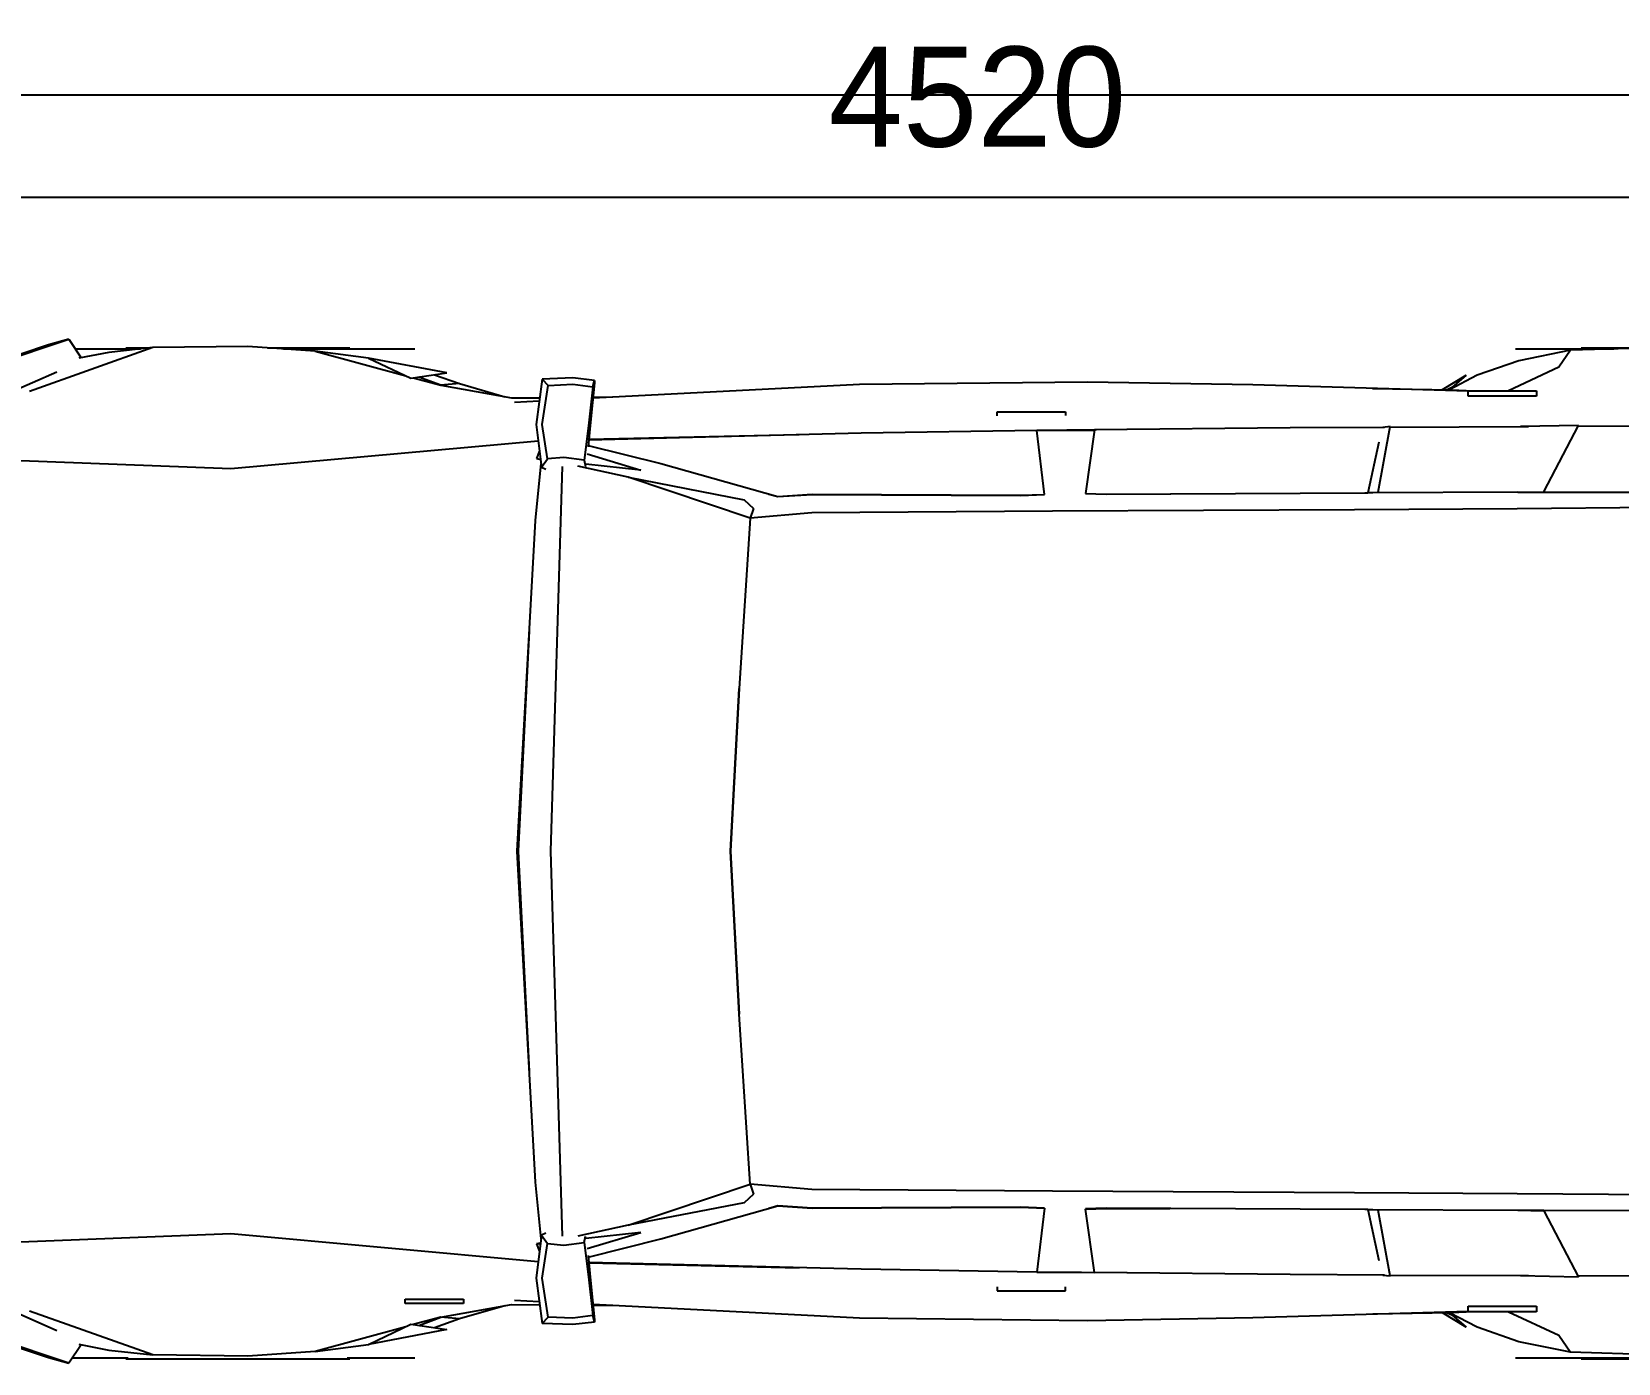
# Model space of a CAD drawing. Header units: millimetres. Extents: x 85290 to 188623, y -54691 to 10726.
# Drawn here: x 88447 to 91619, y -7013 to -4351 of the extents above; entities that cross this region are included whole.
import ezdxf

# ---------------------------------------------------------------- set-up
doc = ezdxf.new("R2010")
doc.units = ezdxf.units.MM
doc.linetypes.add('ACAD_ISO07W100', pattern=[3, 0, -3])
doc.layers.add('AUTO', color=150, linetype='Continuous')
doc.layers.add('RAZMER', color=5, linetype='Continuous')
doc.styles.add('WROMLATS', font='wromlats.shx', dxfattribs={"bigfont": 'bigfont.shx'})
doc.dimstyles.new('juka', dxfattribs={"dimscale": 100, "dimtxt": 2, "dimasz": 2, "dimexe": 1, "dimexo": 1, "dimgap": 1, "dimtad": 1, "dimtoh": 1, "dimdec": 0, "dimzin": 0, "dimdsep": 46, "dimtxsty": 'WROMLATS', "dimblk": 'OBLIQUE', "dimcen": -3, "dimdle": 1, "dimclrd": 256, "dimclre": 256, "dimclrt": 256, "dimadec": 0, "dimazin": 0, "dimtfac": 1, "dimtdec": 0, "dimtix": 1, "dimtmove": 2, "dimatfit": 3, "dimldrblk": 'ORIGIN2', "dimfxl": 1, "dimtvp": 2.5, "dimtolj": 1, "dimtzin": 0, "dimarcsym": 0})

# ---------------------------------------------------------------- blocks, each defined once
blk = doc.blocks.new('a_26')
for p, q in [((-27.026758, -19.222164), (-26.930663, -41.515636)), ((27.067774, -19.222116), (26.971388, -41.515588)), ((-22.766015, -43.667888), (-22.787011, -23.422527)), ((22.806936, -43.667841), (22.827929, -23.422479)), ((-21.888378, -24.611759), (-21.7208, -45.353603)), ((21.929395, -24.611711), (21.761721, -45.353555)), ((32.238185, -41.306305), (32.238185, -27.087164)), ((32.16787, -45.465803), (32.16787, -34.221649)), ((-31.955078, -35.996198), (-31.782031, -41.985797)), ((31.995994, -35.996151), (31.823045, -41.98575)), ((-31.932226, -41.306352), (-31.932226, -36.787176)), ((-31.861913, -45.46585), (-31.861913, -39.220857)), ((-31.782031, -41.985797), (-31.111425, -45.255231)), ((-31.782031, -41.985797), (-30.695898, -42.715025)), ((-27.011621, -41.473531), (-26.938573, -45.147991)), ((-22.79287, -43.667888), (-27.011621, -41.473531)), ((22.83389, -43.667841), (27.052635, -41.473484)), ((27.052635, -41.473484), (26.979589, -45.147991)), ((30.736917, -42.714977), (31.823045, -41.98575)), ((31.823045, -41.98575), (31.152344, -45.255184)), ((-30.695898, -42.715025), (-29.204688, -45.911979)), ((29.245704, -45.912313), (30.736917, -42.714977)), ((-29.204688, -48.479604), (-29.204688, -44.142198)), ((-29.204688, -44.142198), (-28.854296, -44.142198)), ((-28.854296, -44.142198), (-28.854296, -48.479604)), ((-22.760254, -45.32032), (-22.79287, -43.667888)), ((-22.760254, -45.293951), (-22.766015, -43.667888)), ((22.800588, -45.325422), (22.83389, -43.667841)), ((22.800588, -45.299005), (22.806936, -43.667841)), ((28.895312, -48.479557), (28.895312, -44.14215)), ((28.895312, -44.14215), (29.245704, -44.14215)), ((29.245704, -44.14215), (29.245704, -48.479557)), ((-31.111425, -45.255231), (-30.189061, -47.903967)), ((-26.938573, -45.147991), (-26.917187, -45.157957)), ((-26.917187, -44.637346), (-26.879198, -53.440046)), ((26.920217, -53.439951), (26.957226, -44.637346)), ((26.979589, -45.147991), (26.957226, -45.157909)), ((31.152344, -45.255184), (30.22998, -47.903919)), ((-22.760254, -45.318365), (-22.726172, -54.826974)), ((-21.7208, -45.353603), (-21.650389, -55.682897)), ((21.761721, -45.353555), (21.691406, -55.682849)), ((22.766506, -54.827213), (22.800588, -45.323467)), ((-30.189061, -47.903967), (-29.269433, -49.66588)), ((-29.2667, -49.505329), (-29.204688, -48.160314)), ((29.245704, -48.159885), (29.307616, -49.505281)), ((30.22998, -47.903919), (29.310351, -49.665927)), ((-30.189061, -48.587465), (-29.409179, -49.505329)), ((-29.276952, -50.099659), (-30.189061, -48.587465)), ((-29.178614, -48.479604), (-29.572949, -62.138033)), ((-28.854296, -48.479604), (-29.204688, -48.479604)), ((29.245704, -48.479557), (28.895312, -48.479557)), ((29.614162, -62.137985), (29.219824, -48.479557)), ((30.22998, -48.587465), (29.317874, -50.099754)), ((29.4501, -49.505281), (30.22998, -48.587465)), ((-29.409179, -49.505329), (-29.271972, -49.811029)), ((-29.35381, -54.548597), (-29.2667, -49.505329)), ((29.307616, -49.505281), (29.394334, -54.523229)), ((29.312891, -49.811029), (29.4501, -49.505281)), ((-26.930663, -53.430843), (-26.88213, -53.891372)), ((-22.766015, -54.176569), (-26.930663, -53.430843)), ((-26.877734, -53.779077), (-26.851952, -59.767913)), ((-25.952247, -54.14319), (-22.726172, -54.838371)), ((-22.726172, -54.838371), (-22.766015, -54.176569)), ((22.766506, -54.838562), (26.001072, -54.141569)), ((22.806936, -54.176521), (22.766506, -54.838562)), ((26.971388, -53.430795), (22.806936, -54.176521)), ((26.918751, -53.77984), (26.892972, -59.767866)), ((26.923144, -53.892803), (26.971388, -53.430795)), ((-22.726172, -55.021572), (-22.726172, -54.838371)), ((-22.637695, -71.44227), (-22.726172, -55.021572)), ((22.766506, -55.021524), (22.678029, -71.442222)), ((22.766506, -54.838562), (22.766506, -55.021524)), ((-21.650389, -55.682897), (-21.564064, -74.844455)), ((21.691406, -55.682849), (21.60508, -74.844408)), ((-26.851952, -59.767913), (-26.724121, -72.178936)), ((26.892972, -59.767866), (26.765138, -72.178888)), ((-29.572949, -62.138033), (-29.758397, -72.632408)), ((29.79961, -72.632598), (29.614162, -62.137985)), ((-22.645605, -71.44227), (-22.658888, -67.382526)), ((22.686624, -71.442222), (22.699904, -67.382526)), ((-26.74492, -70.156669), (-26.691112, -75.840044)), ((26.78594, -70.156717), (26.732129, -75.840044)), ((-22.69131, -72.7602), (-22.645605, -71.44227)), ((-22.682715, -72.7602), (-22.637695, -71.44227)), ((22.678029, -71.442222), (22.723728, -72.7602)), ((22.732323, -72.7602), (22.686624, -71.442222)), ((-26.724121, -72.178936), (-22.69131, -72.7602)), ((-26.691112, -75.840044), (-26.715526, -72.180175)), ((26.765138, -72.178888), (22.732323, -72.7602)), ((26.732129, -75.840044), (26.756543, -72.180175)), ((-29.758397, -72.632408), (-29.600489, -87.100315)), ((-22.69131, -72.759008), (-22.682715, -72.7602)), ((22.723728, -72.7602), (22.732323, -72.75896)), ((29.641503, -87.100267), (29.79961, -72.632598)), ((-27.875194, -78.366899), (-27.875194, -74.029302)), ((-27.875194, -74.029302), (-27.62627, -74.029302)), ((27.916211, -74.029255), (27.667284, -74.029255)), ((27.916211, -78.366899), (27.916211, -74.029255)), ((-22.624999, -75.36807), (-26.691112, -75.840044)), ((-22.561524, -76.877737), (-22.624999, -75.36807)), ((-22.570116, -76.877737), (-22.623632, -75.401592)), ((-21.564064, -74.844455), (-21.450487, -90.123415)), ((21.60508, -74.844408), (21.491504, -90.123367)), ((22.60254, -76.877737), (22.666013, -75.367975)), ((22.666013, -75.367975), (22.611135, -76.877737)), ((22.666013, -75.367975), (26.732129, -75.840044)), ((-26.691112, -75.840044), (-26.511327, -86.998987)), ((26.732129, -75.840044), (26.552343, -86.998939)), ((-22.637695, -90.098762), (-22.570116, -76.877737)), ((-22.6291, -90.098762), (-22.561524, -76.877737)), ((22.67012, -90.098714), (22.60254, -76.877737)), ((22.611135, -76.877737), (22.678029, -90.098714)), ((-27.619237, -78.366899), (-27.875194, -78.366899)), ((27.660256, -78.366899), (27.916211, -78.366899)), ((-29.600489, -87.100315), (-28.726366, -104.009771)), ((-26.511327, -86.998987), (-26.08037, -104.279947)), ((26.552343, -86.998939), (26.12139, -104.279899)), ((28.767478, -104.009723), (29.641503, -87.100267)), ((-22.494728, -92.278003), (-22.637695, -90.098762)), ((-22.486133, -92.278003), (-22.6291, -90.098762)), ((-21.450487, -90.123415), (-21.119335, -94.041252)), ((21.491504, -90.123367), (21.160644, -94.041204)), ((22.527146, -92.277908), (22.67012, -90.098714)), ((22.678029, -90.098714), (22.535842, -92.277908)), ((-26.413185, -90.935611), (-26.10957, -104.277038)), ((26.150685, -104.277038), (26.454395, -90.92679)), ((-24.590332, -99.716281), (-22.486133, -92.278003)), ((-22.647071, -92.847013), (-22.494728, -92.278003)), ((24.631345, -99.716234), (22.527146, -92.277908)), ((22.535842, -92.277908), (22.689843, -92.853164)), ((-21.119335, -94.041252), (-23.715234, -101.769971)), ((-23.715234, -101.769971), (-22.287792, -94.426441)), ((-22.287792, -94.426441), (-21.740624, -93.8169)), ((-21.740624, -93.8169), (-21.119335, -94.041252)), ((-21.119335, -94.041252), (-10.317773, -94.738102)), ((21.160644, -94.041204), (10.358888, -94.738102)), ((21.160644, -94.041204), (21.781933, -93.816852)), ((23.756248, -101.769924), (21.160644, -94.041204)), ((21.781933, -93.816852), (22.328812, -94.426393)), ((22.328812, -94.426393), (23.756248, -101.769924)), ((-10.317773, -94.738102), (0.019824, -95.293569)), ((0.019824, -95.292472), (-10.317773, -94.738102)), ((-0.745315, -95.252466), (-0.745315, -95.251464)), ((-0.74414, -95.252513), (-0.74414, -95.251512)), ((0.019824, -95.293569), (10.358888, -94.738102)), ((10.358888, -94.738102), (0.019824, -95.292472)), ((-25.739649, -104.313516), (-24.590332, -99.716281)), ((25.780666, -104.313469), (24.631345, -99.716234)), ((-25.202343, -104.382753), (-24.172071, -100.968647)), ((-24.172071, -100.968647), (-24.555859, -104.464531)), ((24.213183, -100.968599), (24.596876, -104.464531)), ((25.243455, -104.382753), (24.213183, -100.968599)), ((-23.715234, -101.769971), (-24.417576, -104.969215)), ((23.756248, -101.769924), (24.458593, -104.968452)), ((-28.791017, -102.758264), (-28.783691, -104.00381)), ((28.824705, -104.003763), (28.832131, -102.759122)), ((-29.863477, -103.907108), (-30.01709, -105.301284)), ((-29.44707, -104.013633), (-29.863477, -103.907108)), ((-29.863477, -103.907108), (-29.713378, -103.907108)), ((-29.713378, -103.907108), (-27.003712, -104.188919)), ((-29.616797, -105.301284), (-29.44707, -104.013633)), ((-29.44707, -104.013633), (-26.987598, -104.295444)), ((-27.003712, -104.188919), (-25.642482, -104.323101)), ((-26.987598, -104.295444), (-24.803418, -104.577493)), ((-24.803418, -104.577493), (-24.973241, -105.864906)), ((-24.803418, -104.577493), (-24.401856, -104.493332)), ((24.844432, -104.577446), (24.442088, -104.493284)), ((24.844432, -104.577446), (27.028709, -104.295444)), ((25.014257, -105.864858), (24.844432, -104.577446)), ((25.683498, -104.323053), (27.044922, -104.188871)), ((27.044922, -104.188871), (26.075393, -104.284429)), ((27.028709, -104.295444), (29.488182, -104.013586)), ((27.044922, -104.188871), (29.754394, -103.90706)), ((29.904592, -103.90706), (29.488182, -104.013586)), ((29.488182, -104.013586), (29.657811, -105.301237)), ((29.754394, -103.90706), (29.904592, -103.90706)), ((29.904592, -103.90706), (30.058104, -105.301237)), ((-30.01709, -105.301284), (-29.944042, -107.235336)), ((-29.543653, -106.850814), (-29.616797, -105.301284)), ((29.657811, -105.301237), (29.584765, -106.850767)), ((30.058104, -105.301237), (29.985058, -107.235288)), ((-24.973241, -105.864906), (-24.876464, -106.905126)), ((-24.401856, -105.96323), (0.019824, -106.715536)), ((0.019824, -106.715536), (24.442088, -105.96323)), ((24.917483, -106.905078), (25.014257, -105.864858)), ((-29.944042, -107.235336), (-29.543653, -106.850814)), ((-29.944042, -107.235336), (-27.07246, -107.614851)), ((-27.07246, -107.230138), (-29.543653, -106.850814)), ((-28.753221, -109.185886), (-28.763768, -107.391309)), ((-28.550098, -107.419538), (-28.468847, -108.990907)), ((-24.876464, -106.905126), (-27.07246, -107.230138)), ((-27.07246, -107.614851), (-24.350977, -107.2896)), ((-26.014942, -107.488441), (-24.248341, -126.987171)), ((-25.388965, -107.413625), (-24.899513, -107.595157)), ((-24.899513, -107.595157), (-24.84951, -107.349157)), ((-24.899513, -107.595157), (-24.872852, -107.35197)), ((-24.350977, -107.2896), (-24.876464, -106.905126)), ((-24.58047, -107.317066), (-20.979297, -107.676792)), ((-24.350977, -107.2896), (-24.226758, -107.011222)), ((-20.979297, -107.676792), (0.019824, -108.851766)), ((0.019824, -108.851766), (21.020603, -107.676792)), ((21.020603, -107.676792), (24.621677, -107.317018)), ((24.26787, -107.011175), (24.392092, -107.2896)), ((24.289357, -126.987123), (26.056057, -107.488441)), ((24.392092, -107.2896), (24.917483, -106.905078)), ((24.392092, -107.2896), (27.113479, -107.614803)), ((24.89053, -107.349157), (24.940526, -107.595157)), ((24.940526, -107.595157), (24.913865, -107.351923)), ((27.113479, -107.230091), (24.917483, -106.905078)), ((24.940526, -107.595157), (25.430077, -107.413625)), ((29.584765, -106.850767), (27.113479, -107.230091)), ((27.113479, -107.614803), (29.985058, -107.235288)), ((28.509962, -108.99086), (28.591209, -107.41949)), ((28.794241, -109.185838), (28.804785, -107.391262)), ((29.985058, -107.235288), (29.584765, -106.850767)), ((-13.954199, -108.069896), (0.019824, -108.768558)), ((-1.00869, -108.717155), (-0.072462, -108.846616)), ((0.019824, -108.768558), (13.999218, -108.06961)), ((0.114357, -108.846473), (1.050389, -108.717012)), ((-29.657227, -112.482881), (-28.827149, -109.602165)), ((-29.551563, -113.678455), (-28.753221, -109.185886)), ((29.592675, -113.678407), (28.794241, -109.185838)), ((28.868067, -109.601307), (29.698342, -112.482833)), ((-30.223242, -114.072752), (-29.657227, -112.482881)), ((-29.657227, -112.482881), (-29.551563, -113.678455)), ((28.445506, -115.935659), (28.445506, -112.229728)), ((28.445506, -112.229728), (28.732031, -112.229728)), ((28.732031, -112.229728), (28.732031, -115.935659)), ((29.698342, -112.482833), (29.592675, -113.678407)), ((29.698342, -112.482833), (30.264354, -114.072704)), ((-30.338475, -113.285112), (-31.281251, -118.263054)), ((-30.003712, -115.573597), (-30.338475, -113.285112)), ((-29.551563, -113.678455), (-30.077148, -115.071535)), ((-30.026466, -115.417909), (-29.551563, -113.678455)), ((29.592675, -113.678407), (30.067581, -115.417909)), ((30.118263, -115.071582), (29.592675, -113.678407)), ((30.044824, -115.573549), (30.379587, -113.285064)), ((30.379587, -113.285064), (31.322264, -118.263006)), ((-31.861913, -123.648071), (-31.861913, -115.328598)), ((-31.281251, -118.263054), (-30.003712, -115.573597)), ((31.322264, -118.263006), (30.044824, -115.573549)), ((32.16787, -119.623422), (32.16787, -115.32855)), ((-31.724119, -121.635818), (-30.157227, -115.896749)), ((28.732031, -115.935659), (28.445506, -115.935659)), ((30.19824, -115.896606), (31.765139, -121.63577)), ((-31.281251, -118.263054), (-31.724119, -121.635818)), ((31.765139, -121.63577), (31.322264, -118.263006)), ((-31.932226, -124.675607), (-31.932226, -119.438266)), ((32.238185, -133.65736), (32.238185, -119.438219)), ((-31.724119, -121.635818), (-32.017675, -125.925731)), ((31.765139, -121.63577), (32.058787, -125.925684)), ((-32.017675, -125.925731), (-31.946385, -131.939125)), ((32.058787, -125.925684), (31.9875, -131.939077)), ((-24.248341, -126.987171), (-24.787501, -140.874242)), ((24.828613, -140.874195), (24.289357, -126.987123)), ((-31.946385, -131.939125), (-31.643748, -134.739637)), ((-31.946385, -131.939125), (-29.164159, -139.764165)), ((-31.932226, -133.657407), (-31.932226, -132.071066)), ((-31.861913, -136.863756), (-31.861913, -132.72171)), ((31.9875, -131.939077), (29.205274, -139.764118)), ((31.684863, -134.739589), (31.9875, -131.939077)), ((32.16787, -137.044191), (32.16787, -133.521986)), ((-31.643748, -134.739637), (-31.275585, -136.642265)), ((31.316697, -136.642217), (31.684863, -134.739589)), ((-32.479492, -137.284374), (-31.305957, -136.485242)), ((31.347072, -136.485195), (32.520604, -137.284326)), ((-32.479492, -137.284374), (-32.11582, -138.570642)), ((-29.91328, -144.955206), (-32.479492, -137.284374)), ((32.520604, -137.284326), (29.954397, -144.955158)), ((32.156932, -138.570594), (32.520604, -137.284326)), ((-32.11582, -138.570642), (-30.03242, -144.845247)), ((-30.39209, -138.044834), (-29.033008, -141.132402)), ((29.07412, -141.132354), (30.433202, -138.044786)), ((30.073535, -144.845199), (32.156932, -138.570594))]:
    blk.add_line(p, q)
blk = doc.blocks.new('_Oblique')
at = {"color": 0, "linetype": 'ByBlock', "lineweight": -2}
blk.add_line((-0.5, -0.5), (0.5, 0.5), dxfattribs=at)
blk = doc.blocks.new('*D86')
at = {"layer": 'Defpoints', "color": 0, "transparency": 16777216}
for p in [(88077.4, -4682), (88077.4, -6079.6), (92597.1, -6732.2)]:
    blk.add_point(p, dxfattribs=at)
at = {"layer": 'RAZMER', "lineweight": -2, "transparency": 16777216}
for p, q in [((88077.4, -5979.6), (88077.4, -4582)), ((92597.1, -6632.2), (92597.1, -4582)), ((92697.1, -4682), (87977.4, -4682))]:
    blk.add_line(p, q, dxfattribs=at)
at = {"layer": 'RAZMER', "lineweight": -2, "transparency": 16777216, "xscale": 200, "yscale": 200, "zscale": 200, "rotation": 180}
blk.add_blockref('_Oblique', (88077.4, -4682), dxfattribs=at)
at = {"layer": 'RAZMER', "lineweight": -2, "transparency": 16777216, "xscale": 200, "yscale": 200, "zscale": 200}
blk.add_blockref('_Oblique', (92597.1, -4682), dxfattribs=at)
at = {"layer": 'RAZMER', "transparency": 16777216, "insert": (90337.3, -4482), "char_height": 200, "attachment_point": 5, "style": 'WROMLATS'}
blk.add_mtext('\\A1;4520', dxfattribs=at)
blk = doc.blocks.new('_Origin2')
at = {"color": 0, "linetype": 'ByBlock', "lineweight": -2}
blk.add_line((-0.5, 0), (-1, 0), dxfattribs=at)
for radius in [0.5, 0.25]:
    blk.add_circle((0, 0), radius, dxfattribs=at)

msp = doc.modelspace()

# ---------------------------------------------------------------- linework, layer by layer
at = {"layer": 'RAZMER', "linetype": 'ACAD_ISO07W100'}
msp.add_line((123147.4, -4476.7), (85289.7, -4476.7), dxfattribs=at)

# ---------------------------------------------------------------- block references
at = {"layer": 'AUTO', "xscale": 31.5, "yscale": 31.5, "zscale": 31.5, "rotation": 270}
msp.add_blockref('a_26', (92845.3, -5988.6), dxfattribs=at)

# ---------------------------------------------------------------- dimensions: what is measured, and where the dimension line sits
at = {"layer": 'RAZMER'}
dim = msp.add_linear_dim(base=(88077.4, -4682), p1=(92597.1, -6732.2), p2=(88077.4, -6079.6), dimstyle='juka', dxfattribs=at)
dim.commit()
dim.dimension.update_dxf_attribs({"geometry": '*D86', "text_midpoint": (90337.3, -4482)})

doc.saveas('drawing.dxf')
